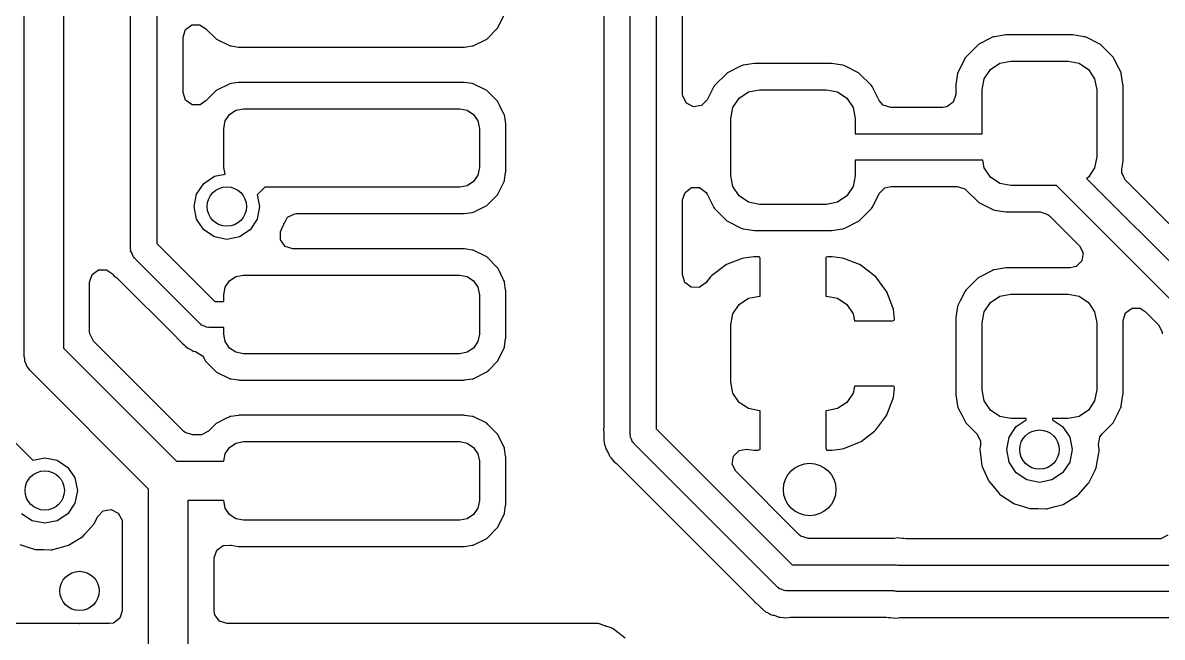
# Model space of a CAD drawing. Extents: x 0.04 to 2.01, y 0.04 to 5.04.
# Drawn here: x 1.0223 to 1.3645, y 2.8247 to 3.0093 of the extents above; entities that cross this region are included whole.
import ezdxf

# ---------------------------------------------------------------- set-up
doc = ezdxf.new("R2010")
doc.units = 0
doc.header["$MEASUREMENT"] = 0
doc.layers.add('BLACK', color=7, linetype='CONTINUOUS')

msp = doc.modelspace()

# ---------------------------------------------------------------- linework, layer by layer
at = {"layer": 'BLACK', "linetype": 'CONTINUOUS'}
for p, q in [((1.02272, 2.90906), (1.02272, 3.16406)), ((1.03453, 3.16161), (1.03453, 2.9115)), ((1.20469, 2.88565), (1.20469, 3.10742)), ((1.19679, 3.07443), (1.19679, 2.88776)), ((1.21256, 3.07012), (1.21256, 2.88728)), ((1.22045, 2.98785), (1.22045, 3.05815)), ((1.05469, 2.94138), (1.05469, 3.03894)), ((1.06256, 3.03731), (1.06256, 2.94301)), ((1.16493, 3.00762), (1.16695, 3.01175)), ((1.0712, 3.00728), (1.07315, 3.0087)), ((1.07315, 3.0087), (1.07555, 3.0087)), ((1.07555, 3.0087), (1.07714, 3.00754)), ((1.07714, 3.00754), (1.07721, 3.0076)), ((1.07721, 3.0076), (1.08046, 3.00436)), ((1.16169, 3.00437), (1.16493, 3.00762)), ((1.07045, 3.00499), (1.0712, 3.00728)), ((1.07045, 2.98832), (1.07045, 3.00499)), ((1.08046, 3.00436), (1.08459, 3.00234)), ((1.15756, 3.00235), (1.16169, 3.00437)), ((1.31357, 3.0049), (1.30946, 3.0028)), ((1.31384, 3.00504), (1.31357, 3.0049)), ((1.31357, 3.0049), (1.31357, 3.0049)), ((1.31414, 3.00509), (1.31384, 3.00504)), ((1.31756, 3.00563), (1.31414, 3.00509)), ((1.31414, 3.00509), (1.31414, 3.00509)), ((1.31771, 3.00565), (1.31756, 3.00563)), ((1.31756, 3.00563), (1.31756, 3.00563)), ((1.33753, 3.00565), (1.31771, 3.00565)), ((1.33768, 3.00563), (1.33753, 3.00565)), ((1.34109, 3.00509), (1.33768, 3.00563)), ((1.33768, 3.00563), (1.33768, 3.00563)), ((1.34139, 3.00504), (1.34109, 3.00509)), ((1.34109, 3.00509), (1.34109, 3.00509)), ((1.34167, 3.0049), (1.34139, 3.00504)), ((1.34578, 3.0028), (1.34167, 3.0049)), ((1.34167, 3.0049), (1.34167, 3.0049)), ((1.08459, 3.00234), (1.08489, 3.0023)), ((1.08489, 3.0023), (1.08489, 3.0023)), ((1.08489, 3.0023), (1.08714, 3.00197)), ((1.08714, 3.00197), (1.08714, 3.00197)), ((1.08714, 3.00197), (1.08727, 3.00195)), ((1.08727, 3.00195), (1.15485, 3.00195)), ((1.15485, 3.00195), (1.15499, 3.00197)), ((1.15499, 3.00197), (1.15726, 3.0023)), ((1.15499, 3.00197), (1.15499, 3.00197)), ((1.15726, 3.0023), (1.15756, 3.00235)), ((1.15726, 3.0023), (1.15726, 3.0023)), ((1.30918, 3.00266), (1.30549, 2.99897)), ((1.30946, 3.0028), (1.30918, 3.00266)), ((1.30946, 3.0028), (1.30946, 3.0028)), ((1.34605, 3.00266), (1.34578, 3.0028)), ((1.34578, 3.0028), (1.34578, 3.0028)), ((1.34975, 2.99897), (1.34605, 3.00266)), ((1.30535, 2.99869), (1.30378, 2.99562)), ((1.30549, 2.99897), (1.30535, 2.99869)), ((1.30535, 2.99869), (1.30535, 2.99869)), ((1.31571, 2.9971), (1.31901, 2.99776)), ((1.31901, 2.99776), (1.33623, 2.99776)), ((1.33623, 2.99776), (1.33953, 2.9971)), ((1.34989, 2.99869), (1.34975, 2.99897)), ((1.35146, 2.99562), (1.34989, 2.99869)), ((1.34989, 2.99869), (1.34989, 2.99869)), ((1.23371, 2.99408), (1.23001, 2.99038)), ((1.23398, 2.99422), (1.23371, 2.99408)), ((1.2381, 2.99632), (1.23398, 2.99422)), ((1.23398, 2.99422), (1.23398, 2.99422)), ((1.23837, 2.99645), (1.2381, 2.99632)), ((1.2381, 2.99632), (1.2381, 2.99632)), ((1.23867, 2.9965), (1.23837, 2.99645)), ((1.24208, 2.99704), (1.23867, 2.9965)), ((1.23867, 2.9965), (1.23867, 2.9965)), ((1.24223, 2.99707), (1.24208, 2.99704)), ((1.24208, 2.99704), (1.24208, 2.99704)), ((1.26501, 2.99707), (1.24223, 2.99707)), ((1.26516, 2.99704), (1.26501, 2.99707)), ((1.26857, 2.9965), (1.26516, 2.99704)), ((1.26516, 2.99704), (1.26516, 2.99704)), ((1.26887, 2.99645), (1.26857, 2.9965)), ((1.26857, 2.9965), (1.26857, 2.9965)), ((1.26915, 2.99632), (1.26887, 2.99645)), ((1.27326, 2.99422), (1.26915, 2.99632)), ((1.26915, 2.99632), (1.26915, 2.99632)), ((1.27353, 2.99408), (1.27326, 2.99422)), ((1.27326, 2.99422), (1.27326, 2.99422)), ((1.27723, 2.99038), (1.27353, 2.99408)), ((1.30306, 2.994), (1.30255, 2.99074)), ((1.30311, 2.99431), (1.30306, 2.99401)), ((1.30306, 2.99401), (1.30306, 2.994)), ((1.30378, 2.99562), (1.30311, 2.99431)), ((1.31105, 2.99244), (1.31292, 2.99523)), ((1.31292, 2.99523), (1.31571, 2.9971)), ((1.33953, 2.9971), (1.34232, 2.99523)), ((1.34232, 2.99523), (1.34419, 2.99244)), ((1.35212, 2.99431), (1.35146, 2.99562)), ((1.35217, 2.99401), (1.35212, 2.99431)), ((1.35217, 2.994), (1.35217, 2.99401)), ((1.35269, 2.99074), (1.35217, 2.994)), ((1.08456, 2.99096), (1.08044, 2.98893)), ((1.08486, 2.991), (1.08456, 2.99096)), ((1.08713, 2.99134), (1.08486, 2.991)), ((1.08486, 2.991), (1.08486, 2.991)), ((1.08727, 2.99136), (1.08713, 2.99134)), ((1.08713, 2.99134), (1.08713, 2.99134)), ((1.15485, 2.99136), (1.08727, 2.99136)), ((1.15499, 2.99134), (1.15485, 2.99136)), ((1.15724, 2.99101), (1.15499, 2.99134)), ((1.15499, 2.99134), (1.15499, 2.99134)), ((1.15754, 2.99097), (1.15724, 2.99101)), ((1.15724, 2.99101), (1.15724, 2.99101)), ((1.16167, 2.98895), (1.15754, 2.99097)), ((1.23001, 2.99038), (1.22987, 2.99011)), ((1.27737, 2.99011), (1.27723, 2.99038)), ((1.30255, 2.99074), (1.3025, 2.99044)), ((1.3025, 2.99044), (1.3025, 2.98768)), ((1.31039, 2.98914), (1.31105, 2.99244)), ((1.34419, 2.99244), (1.34484, 2.98914)), ((1.35274, 2.99044), (1.35269, 2.99074)), ((1.35274, 2.96767), (1.35274, 2.99044)), ((1.07122, 2.986), (1.07045, 2.98832)), ((1.08044, 2.98893), (1.07719, 2.98568)), ((1.16492, 2.9857), (1.16167, 2.98895)), ((1.2205, 2.98725), (1.22045, 2.98785)), ((1.22159, 2.9851), (1.2205, 2.98725)), ((1.22987, 2.99011), (1.22782, 2.98609)), ((1.22987, 2.99011), (1.22987, 2.99011)), ((1.23744, 2.98665), (1.24024, 2.98852)), ((1.24024, 2.98852), (1.24353, 2.98917)), ((1.24353, 2.98917), (1.26371, 2.98917)), ((1.26371, 2.98917), (1.26701, 2.98852)), ((1.26701, 2.98852), (1.2698, 2.98665)), ((1.27809, 2.98871), (1.27737, 2.99011)), ((1.27737, 2.99011), (1.27737, 2.99011)), ((1.27941, 2.98612), (1.27809, 2.98871)), ((1.3025, 2.98768), (1.30176, 2.98539)), ((1.31039, 2.97589), (1.31039, 2.98914)), ((1.34484, 2.98914), (1.34484, 2.96897)), ((1.07318, 2.9846), (1.07122, 2.986)), ((1.07559, 2.98462), (1.07318, 2.9846)), ((1.07712, 2.98576), (1.07559, 2.98462)), ((1.07719, 2.98568), (1.07712, 2.98576)), ((1.1655, 2.98452), (1.16492, 2.9857)), ((1.16681, 2.98186), (1.1655, 2.98452)), ((1.22374, 2.98401), (1.22159, 2.9851)), ((1.22612, 2.98438), (1.22374, 2.98401)), ((1.22782, 2.98609), (1.22612, 2.98438)), ((1.23492, 2.98056), (1.23558, 2.98386)), ((1.23558, 2.98386), (1.23744, 2.98665)), ((1.2698, 2.98665), (1.27167, 2.98386)), ((1.27167, 2.98386), (1.27232, 2.98056)), ((1.27951, 2.98591), (1.27941, 2.98612)), ((1.28069, 2.98452), (1.27951, 2.98591)), ((1.28298, 2.98378), (1.28069, 2.98452)), ((1.2986, 2.98378), (1.28298, 2.98378)), ((1.29981, 2.98397), (1.2986, 2.98378)), ((1.30176, 2.98539), (1.29981, 2.98397)), ((1.08313, 2.97982), (1.08441, 2.98173)), ((1.08441, 2.98173), (1.08632, 2.98302)), ((1.08632, 2.98302), (1.08858, 2.98346)), ((1.08858, 2.98346), (1.15354, 2.98346)), ((1.15354, 2.98346), (1.1558, 2.98302)), ((1.1558, 2.98302), (1.15772, 2.98173)), ((1.15772, 2.98173), (1.159, 2.97982)), ((1.16694, 2.98158), (1.16681, 2.98186)), ((1.16734, 2.97887), (1.16694, 2.98158)), ((1.23492, 2.96334), (1.23492, 2.98056)), ((1.27232, 2.98056), (1.27232, 2.97589)), ((1.08268, 2.97756), (1.08313, 2.97982)), ((1.08268, 2.96575), (1.08268, 2.97756)), ((1.159, 2.97982), (1.15945, 2.97756)), ((1.15945, 2.97756), (1.15945, 2.96575)), ((1.16734, 2.96444), (1.16734, 2.97887)), ((1.27232, 2.97589), (1.31039, 2.97589)), ((1.31058, 2.96801), (1.27232, 2.96801)), ((1.27232, 2.96801), (1.27232, 2.96334)), ((1.31105, 2.96567), (1.31058, 2.96801)), ((1.34484, 2.96897), (1.34419, 2.96567)), ((1.35236, 2.96532), (1.35274, 2.96767)), ((1.07666, 2.96101), (1.07986, 2.96315)), ((1.07986, 2.96315), (1.08307, 2.96379)), ((1.08307, 2.96379), (1.08268, 2.96575)), ((1.159, 2.96349), (1.15772, 2.96157)), ((1.15945, 2.96575), (1.159, 2.96349)), ((1.16699, 2.96205), (1.16732, 2.9643)), ((1.16732, 2.9643), (1.16734, 2.96444)), ((1.16732, 2.9643), (1.16732, 2.9643)), ((1.23558, 2.96004), (1.23492, 2.96334)), ((1.27232, 2.96334), (1.27167, 2.96004)), ((1.31292, 2.96288), (1.31105, 2.96567)), ((1.34419, 2.96567), (1.34232, 2.96288)), ((1.35236, 2.9641), (1.35236, 2.96532)), ((1.35346, 2.96195), (1.35236, 2.9641)), ((1.07453, 2.95782), (1.07666, 2.96101)), ((1.09498, 2.95984), (1.09276, 2.95762)), ((1.15354, 2.95984), (1.09498, 2.95984)), ((1.1558, 2.96029), (1.15354, 2.95984)), ((1.15772, 2.96157), (1.1558, 2.96029)), ((1.16493, 2.95762), (1.16695, 2.96175)), ((1.16695, 2.96175), (1.16699, 2.96205)), ((1.16699, 2.96205), (1.16699, 2.96205)), ((1.2212, 2.95833), (1.22315, 2.95975)), ((1.22315, 2.95975), (1.22555, 2.95975)), ((1.22555, 2.95975), (1.2275, 2.95833)), ((1.23744, 2.95725), (1.23558, 2.96004)), ((1.27167, 2.96004), (1.2698, 2.95725)), ((1.27951, 2.95799), (1.28121, 2.95969)), ((1.28121, 2.95969), (1.28298, 2.96012)), ((1.28298, 2.96012), (1.3029, 2.96012)), ((1.3029, 2.96012), (1.30519, 2.95937)), ((1.31571, 2.96101), (1.31292, 2.96288)), ((1.31901, 2.96035), (1.31571, 2.96101)), ((1.33276, 2.96035), (1.31901, 2.96035)), ((1.37266, 2.92045), (1.33276, 2.96035)), ((1.34232, 2.96288), (1.34175, 2.9625)), ((1.34175, 2.9625), (1.37738, 2.92687)), ((1.37862, 2.93679), (1.35346, 2.96195)), ((1.07378, 2.95406), (1.07453, 2.95782)), ((1.09276, 2.95762), (1.09346, 2.95406)), ((1.16222, 2.9549), (1.16471, 2.9574)), ((1.16471, 2.9574), (1.16493, 2.95762)), ((1.16471, 2.9574), (1.16471, 2.9574)), ((1.22045, 2.95604), (1.2212, 2.95833)), ((1.2275, 2.95833), (1.22782, 2.95781)), ((1.22782, 2.95781), (1.22987, 2.95379)), ((1.24024, 2.95538), (1.23744, 2.95725)), ((1.2698, 2.95725), (1.26701, 2.95538)), ((1.27737, 2.95379), (1.27906, 2.9571)), ((1.27906, 2.9571), (1.27951, 2.95799)), ((1.30519, 2.95937), (1.30565, 2.95898)), ((1.30565, 2.95898), (1.30918, 2.95545)), ((1.07453, 2.95029), (1.07378, 2.95406)), ((1.09346, 2.95406), (1.09272, 2.95029)), ((1.15784, 2.95248), (1.16049, 2.95379)), ((1.16049, 2.95379), (1.16169, 2.95437)), ((1.16169, 2.95437), (1.16222, 2.9549)), ((1.22045, 2.93351), (1.22045, 2.95604)), ((1.22987, 2.95379), (1.22987, 2.95379)), ((1.22987, 2.95379), (1.23001, 2.95351)), ((1.23001, 2.95351), (1.23371, 2.94982)), ((1.24353, 2.95472), (1.24024, 2.95538)), ((1.26371, 2.95472), (1.24353, 2.95472)), ((1.26701, 2.95538), (1.26371, 2.95472)), ((1.27353, 2.94982), (1.27723, 2.95351)), ((1.27723, 2.95351), (1.27737, 2.95379)), ((1.30918, 2.95545), (1.30946, 2.95531)), ((1.30946, 2.95531), (1.30946, 2.95531)), ((1.30946, 2.95531), (1.31244, 2.95379)), ((1.31244, 2.95379), (1.31384, 2.95307)), ((1.31384, 2.95307), (1.31414, 2.95302)), ((1.31414, 2.95302), (1.31414, 2.95302)), ((1.31414, 2.95302), (1.31756, 2.95248)), ((1.07666, 2.9471), (1.07453, 2.95029)), ((1.09272, 2.95029), (1.09058, 2.9471)), ((1.10092, 2.94911), (1.10182, 2.95083)), ((1.10182, 2.95083), (1.10398, 2.95191)), ((1.10398, 2.95191), (1.10455, 2.95195)), ((1.10455, 2.95195), (1.15485, 2.95195)), ((1.15485, 2.95195), (1.15499, 2.95197)), ((1.15499, 2.95197), (1.15726, 2.9523)), ((1.15499, 2.95197), (1.15499, 2.95197)), ((1.15726, 2.9523), (1.15756, 2.95235)), ((1.15726, 2.9523), (1.15726, 2.9523)), ((1.15756, 2.95235), (1.15784, 2.95248)), ((1.23371, 2.94982), (1.23398, 2.94968)), ((1.23398, 2.94968), (1.23398, 2.94968)), ((1.23398, 2.94968), (1.2381, 2.94758)), ((1.26915, 2.94758), (1.27326, 2.94968)), ((1.27326, 2.94968), (1.27353, 2.94982)), ((1.27326, 2.94968), (1.27326, 2.94968)), ((1.31756, 2.95248), (1.31756, 2.95248)), ((1.31756, 2.95248), (1.31771, 2.95246)), ((1.31771, 2.95246), (1.32787, 2.95246)), ((1.32787, 2.95246), (1.33017, 2.95172)), ((1.33017, 2.95172), (1.33063, 2.95132)), ((1.33063, 2.95132), (1.33965, 2.9423)), ((1.07986, 2.94496), (1.07666, 2.9471)), ((1.09058, 2.9471), (1.08739, 2.94496)), ((1.09969, 2.94646), (1.09989, 2.94696)), ((1.09969, 2.94405), (1.09969, 2.94646)), ((1.09989, 2.94696), (1.10057, 2.94836)), ((1.10057, 2.94836), (1.10069, 2.94861)), ((1.10057, 2.94836), (1.10057, 2.94836)), ((1.10069, 2.94861), (1.10074, 2.94888)), ((1.10074, 2.94888), (1.10082, 2.94915)), ((1.10082, 2.94915), (1.10092, 2.94911)), ((1.2381, 2.94758), (1.23837, 2.94744)), ((1.23837, 2.94744), (1.23867, 2.94739)), ((1.23867, 2.94739), (1.23867, 2.94739)), ((1.23867, 2.94739), (1.24208, 2.94685)), ((1.24208, 2.94685), (1.24208, 2.94685)), ((1.24208, 2.94685), (1.24223, 2.94683)), ((1.24223, 2.94683), (1.26501, 2.94683)), ((1.26501, 2.94683), (1.26516, 2.94685)), ((1.26516, 2.94685), (1.26857, 2.94739)), ((1.26516, 2.94685), (1.26516, 2.94685)), ((1.26857, 2.94739), (1.26887, 2.94744)), ((1.26857, 2.94739), (1.26857, 2.94739)), ((1.26887, 2.94744), (1.26915, 2.94758)), ((1.06256, 2.94301), (1.07998, 2.92559)), ((1.08362, 2.94421), (1.07986, 2.94496)), ((1.08739, 2.94496), (1.08362, 2.94421)), ((1.10111, 2.9421), (1.09969, 2.94405)), ((1.05478, 2.94108), (1.05469, 2.94138)), ((1.05473, 2.94076), (1.05478, 2.94108)), ((1.05515, 2.93994), (1.05473, 2.94076)), ((1.05544, 2.93906), (1.05515, 2.93994)), ((1.05569, 2.93888), (1.05544, 2.93906)), ((1.1034, 2.94136), (1.10111, 2.9421)), ((1.15485, 2.94136), (1.1034, 2.94136)), ((1.15499, 2.94134), (1.15485, 2.94136)), ((1.15724, 2.94101), (1.15499, 2.94134)), ((1.15499, 2.94134), (1.15499, 2.94134)), ((1.15754, 2.94097), (1.15724, 2.94101)), ((1.15724, 2.94101), (1.15724, 2.94101)), ((1.16167, 2.93895), (1.15754, 2.94097)), ((1.33965, 2.9423), (1.34074, 2.94016)), ((1.34074, 2.94016), (1.34036, 2.93778)), ((1.05584, 2.93859), (1.05569, 2.93888)), ((1.07556, 2.91887), (1.05584, 2.93859)), ((1.16492, 2.9357), (1.16167, 2.93895)), ((1.16506, 2.93541), (1.16492, 2.9357)), ((1.2332, 2.93635), (1.22917, 2.93329)), ((1.23366, 2.93661), (1.2332, 2.93635)), ((1.23838, 2.93848), (1.23366, 2.93661)), ((1.23886, 2.9386), (1.23838, 2.93848)), ((1.24183, 2.93896), (1.23886, 2.9386)), ((1.24206, 2.93898), (1.24183, 2.93896)), ((1.24345, 2.93898), (1.24206, 2.93898)), ((1.24362, 2.93886), (1.24345, 2.93898)), ((1.24378, 2.93836), (1.24362, 2.93886)), ((1.24378, 2.92717), (1.24378, 2.93836)), ((1.26358, 2.93881), (1.26346, 2.93865)), ((1.26346, 2.93865), (1.26346, 2.92717)), ((1.26408, 2.93898), (1.26358, 2.93881)), ((1.26518, 2.93898), (1.26408, 2.93898)), ((1.26541, 2.93896), (1.26518, 2.93898)), ((1.26838, 2.9386), (1.26541, 2.93896)), ((1.26886, 2.93848), (1.26838, 2.9386)), ((1.27358, 2.93661), (1.26886, 2.93848)), ((1.27404, 2.93635), (1.27358, 2.93661)), ((1.27808, 2.93329), (1.27404, 2.93635)), ((1.31756, 2.93563), (1.31414, 2.93509)), ((1.31771, 2.93565), (1.31756, 2.93563)), ((1.31756, 2.93563), (1.31756, 2.93563)), ((1.33689, 2.93565), (1.31771, 2.93565)), ((1.33866, 2.93607), (1.33689, 2.93565)), ((1.34036, 2.93778), (1.33866, 2.93607)), ((1.04242, 2.93136), (1.04317, 2.93365)), ((1.04317, 2.93365), (1.04511, 2.93507)), ((1.04511, 2.93507), (1.04752, 2.93507)), ((1.04752, 2.93507), (1.04923, 2.93383)), ((1.04923, 2.93383), (1.04928, 2.93387)), ((1.04928, 2.93387), (1.04947, 2.93366)), ((1.04947, 2.93366), (1.04947, 2.93365)), ((1.04947, 2.93365), (1.04948, 2.93364)), ((1.04948, 2.93364), (1.04952, 2.9336)), ((1.04952, 2.9336), (1.04971, 2.93329)), ((1.04971, 2.93329), (1.05062, 2.9326)), ((1.05062, 2.9326), (1.05102, 2.93225)), ((1.05102, 2.93225), (1.06849, 2.91478)), ((1.08441, 2.93173), (1.08632, 2.93302)), ((1.08632, 2.93302), (1.08858, 2.93346)), ((1.08858, 2.93346), (1.15354, 2.93346)), ((1.15354, 2.93346), (1.1558, 2.93302)), ((1.1558, 2.93302), (1.15772, 2.93173)), ((1.16672, 2.93203), (1.16506, 2.93541)), ((1.22115, 2.93128), (1.22045, 2.93351)), ((1.2288, 2.93292), (1.22745, 2.93115)), ((1.22917, 2.93329), (1.2288, 2.93292)), ((1.27845, 2.93292), (1.27808, 2.93329)), ((1.28151, 2.92888), (1.27845, 2.93292)), ((1.30918, 2.93266), (1.30549, 2.92897)), ((1.30946, 2.9328), (1.30918, 2.93266)), ((1.31357, 2.9349), (1.30946, 2.9328)), ((1.30946, 2.9328), (1.30946, 2.9328)), ((1.31384, 2.93504), (1.31357, 2.9349)), ((1.31357, 2.9349), (1.31357, 2.9349)), ((1.31414, 2.93509), (1.31384, 2.93504)), ((1.31414, 2.93509), (1.31414, 2.93509)), ((1.04242, 2.91639), (1.04242, 2.93136)), ((1.08268, 2.92756), (1.08313, 2.92982)), ((1.08313, 2.92982), (1.08441, 2.93173)), ((1.15772, 2.93173), (1.159, 2.92982)), ((1.159, 2.92982), (1.15945, 2.92756)), ((1.16694, 2.93158), (1.16672, 2.93203)), ((1.16699, 2.93128), (1.16694, 2.93158)), ((1.16731, 2.92907), (1.16699, 2.93128)), ((1.16699, 2.93128), (1.16699, 2.93128)), ((1.16734, 2.92887), (1.16731, 2.92907)), ((1.16734, 2.91444), (1.16734, 2.92887)), ((1.22307, 2.92983), (1.22115, 2.93128)), ((1.22548, 2.92978), (1.22307, 2.92983)), ((1.22745, 2.93115), (1.22548, 2.92978)), ((1.28177, 2.92843), (1.28151, 2.92888)), ((1.30549, 2.92897), (1.30535, 2.92869)), ((1.07998, 2.92559), (1.08268, 2.92559)), ((1.08268, 2.92559), (1.08268, 2.92756)), ((1.15945, 2.92756), (1.15945, 2.91575)), ((1.23744, 2.92464), (1.24024, 2.92651)), ((1.24024, 2.92651), (1.24353, 2.92717)), ((1.24353, 2.92717), (1.24378, 2.92717)), ((1.26346, 2.92717), (1.26371, 2.92717)), ((1.26371, 2.92717), (1.26701, 2.92651)), ((1.26701, 2.92651), (1.2698, 2.92464)), ((1.28364, 2.9237), (1.28177, 2.92843)), ((1.30383, 2.92572), (1.30311, 2.92431)), ((1.30535, 2.92869), (1.30383, 2.92572)), ((1.30535, 2.92869), (1.30535, 2.92869)), ((1.31292, 2.92523), (1.31571, 2.9271)), ((1.31571, 2.9271), (1.31901, 2.92776)), ((1.31901, 2.92776), (1.33623, 2.92776)), ((1.33623, 2.92776), (1.33953, 2.9271)), ((1.33953, 2.9271), (1.34232, 2.92523)), ((0.978808, 2.92444), (1.02535, 2.87789)), ((1.23558, 2.92185), (1.23744, 2.92464)), ((1.2698, 2.92464), (1.27167, 2.92185)), ((1.28376, 2.92322), (1.28364, 2.9237)), ((1.28412, 2.92026), (1.28376, 2.92322)), ((1.30306, 2.924), (1.30266, 2.92144)), ((1.30311, 2.92431), (1.30306, 2.924)), ((1.30306, 2.924), (1.30306, 2.924)), ((1.31039, 2.91914), (1.31105, 2.92244)), ((1.31105, 2.92244), (1.31292, 2.92523)), ((1.34232, 2.92523), (1.34419, 2.92244)), ((1.34419, 2.92244), (1.34484, 2.91914)), ((1.35274, 2.9198), (1.35348, 2.92209)), ((1.35348, 2.92209), (1.35543, 2.92351)), ((1.35543, 2.92351), (1.35784, 2.92351)), ((1.35784, 2.92351), (1.35939, 2.92256)), ((1.35939, 2.92256), (1.36337, 2.91858)), ((1.07585, 2.91873), (1.07556, 2.91887)), ((1.07603, 2.91847), (1.07585, 2.91873)), ((1.23492, 2.91855), (1.23558, 2.92185)), ((1.23492, 2.90133), (1.23492, 2.91855)), ((1.27167, 2.92185), (1.27208, 2.91978)), ((1.27208, 2.91978), (1.28352, 2.91978)), ((1.28352, 2.91978), (1.28402, 2.91995)), ((1.28402, 2.91995), (1.28413, 2.9201)), ((1.28413, 2.9201), (1.28412, 2.92026)), ((1.30266, 2.92144), (1.3025, 2.92044)), ((1.3025, 2.92044), (1.3025, 2.89767)), ((1.31039, 2.89897), (1.31039, 2.91914)), ((1.34484, 2.91914), (1.34484, 2.89897)), ((1.35274, 2.89767), (1.35274, 2.9198)), ((1.36337, 2.91858), (1.36446, 2.91644)), ((1.04247, 2.91578), (1.04242, 2.91639)), ((1.04356, 2.91363), (1.04247, 2.91578)), ((1.07691, 2.91818), (1.07603, 2.91847)), ((1.07773, 2.91776), (1.07691, 2.91818)), ((1.07804, 2.91781), (1.07773, 2.91776)), ((1.07835, 2.91772), (1.07804, 2.91781)), ((1.08268, 2.91772), (1.07835, 2.91772)), ((1.08268, 2.91575), (1.08268, 2.91772)), ((1.08313, 2.91349), (1.08268, 2.91575)), ((1.15945, 2.91575), (1.159, 2.91349)), ((1.36446, 2.91644), (1.36451, 2.91583)), ((1.0706, 2.88659), (1.04356, 2.91363)), ((1.06849, 2.91478), (1.0686, 2.91465)), ((1.0686, 2.91465), (1.06868, 2.91448)), ((1.06868, 2.91448), (1.06895, 2.91423)), ((1.06895, 2.91423), (1.07011, 2.91315)), ((1.07011, 2.91315), (1.07022, 2.91305)), ((1.07022, 2.91305), (1.07076, 2.91251)), ((1.07076, 2.91251), (1.0709, 2.91241)), ((1.0709, 2.91241), (1.07106, 2.91227)), ((1.07106, 2.91227), (1.07192, 2.91148)), ((1.08441, 2.91157), (1.08313, 2.91349)), ((1.159, 2.91349), (1.15772, 2.91157)), ((1.16493, 2.90762), (1.16695, 2.91175)), ((1.16695, 2.91175), (1.16699, 2.91205)), ((1.16699, 2.91205), (1.16732, 2.9143)), ((1.16699, 2.91205), (1.16699, 2.91205)), ((1.16732, 2.9143), (1.16734, 2.91444)), ((1.16732, 2.9143), (1.16732, 2.9143)), ((1.02292, 2.9083), (1.02272, 2.90906)), ((1.02292, 2.90753), (1.02292, 2.9083)), ((1.03453, 2.9115), (1.06847, 2.87756)), ((1.07192, 2.91148), (1.07225, 2.91135)), ((1.07225, 2.91135), (1.07225, 2.91135)), ((1.07225, 2.91135), (1.07234, 2.91131)), ((1.07234, 2.91131), (1.0731, 2.91091)), ((1.0731, 2.91091), (1.07317, 2.91085)), ((1.07317, 2.91085), (1.07317, 2.91085)), ((1.07317, 2.91085), (1.07347, 2.91065)), ((1.07347, 2.91065), (1.07382, 2.91057)), ((1.07382, 2.91057), (1.07382, 2.91057)), ((1.07382, 2.91057), (1.07422, 2.91047)), ((1.07422, 2.91047), (1.07628, 2.90922)), ((1.07628, 2.90922), (1.07682, 2.9084)), ((1.07682, 2.9084), (1.0769, 2.90823)), ((1.08632, 2.91029), (1.08441, 2.91157)), ((1.08858, 2.90984), (1.08632, 2.91029)), ((1.15354, 2.90984), (1.08858, 2.90984)), ((1.1558, 2.91029), (1.15354, 2.90984)), ((1.15772, 2.91157), (1.1558, 2.91029)), ((1.02331, 2.90685), (1.02292, 2.90753)), ((1.02351, 2.9061), (1.02331, 2.90685)), ((1.02406, 2.90555), (1.02351, 2.9061)), ((1.02445, 2.90488), (1.02406, 2.90555)), ((1.06012, 2.86921), (1.02445, 2.90488)), ((1.0769, 2.90823), (1.07721, 2.9076)), ((1.07721, 2.9076), (1.08046, 2.90436)), ((1.16169, 2.90437), (1.16247, 2.90515)), ((1.16247, 2.90515), (1.16471, 2.9074)), ((1.16471, 2.9074), (1.16493, 2.90762)), ((1.08046, 2.90436), (1.08459, 2.90234)), ((1.08459, 2.90234), (1.08489, 2.9023)), ((1.08489, 2.9023), (1.08489, 2.9023)), ((1.08489, 2.9023), (1.08714, 2.90197)), ((1.08714, 2.90197), (1.08714, 2.90197)), ((1.08714, 2.90197), (1.08727, 2.90195)), ((1.08727, 2.90195), (1.15485, 2.90195)), ((1.15485, 2.90195), (1.15499, 2.90197)), ((1.15499, 2.90197), (1.15726, 2.9023)), ((1.15499, 2.90197), (1.15499, 2.90197)), ((1.15726, 2.9023), (1.15756, 2.90235)), ((1.15726, 2.9023), (1.15726, 2.9023)), ((1.15756, 2.90235), (1.16169, 2.90437)), ((1.23558, 2.89803), (1.23492, 2.90133)), ((1.23744, 2.89524), (1.23558, 2.89803)), ((1.27167, 2.89803), (1.2698, 2.89524)), ((1.27208, 2.9001), (1.27167, 2.89803)), ((1.28381, 2.9001), (1.27208, 2.9001)), ((1.28376, 2.89666), (1.28411, 2.89955)), ((1.28397, 2.89998), (1.28381, 2.9001)), ((1.28411, 2.89955), (1.28397, 2.89998)), ((1.31105, 2.89567), (1.31039, 2.89897)), ((1.34484, 2.89897), (1.34419, 2.89567)), ((1.24024, 2.89337), (1.23744, 2.89524)), ((1.2698, 2.89524), (1.26701, 2.89337)), ((1.28177, 2.89146), (1.28364, 2.89618)), ((1.28364, 2.89618), (1.28376, 2.89666)), ((1.3025, 2.89767), (1.30252, 2.89752)), ((1.30252, 2.89752), (1.30252, 2.89752)), ((1.30252, 2.89752), (1.30305, 2.89421)), ((1.31292, 2.89288), (1.31105, 2.89567)), ((1.34419, 2.89567), (1.34232, 2.89288)), ((1.35219, 2.89421), (1.35271, 2.89752)), ((1.35271, 2.89752), (1.35274, 2.89767)), ((1.35271, 2.89752), (1.35271, 2.89752)), ((1.08713, 2.89134), (1.08486, 2.891)), ((1.08727, 2.89136), (1.08713, 2.89134)), ((1.08713, 2.89134), (1.08713, 2.89134)), ((1.15485, 2.89136), (1.08727, 2.89136)), ((1.15499, 2.89134), (1.15485, 2.89136)), ((1.15724, 2.89101), (1.15499, 2.89134)), ((1.15499, 2.89134), (1.15499, 2.89134)), ((1.24353, 2.89272), (1.24024, 2.89337)), ((1.24378, 2.89272), (1.24353, 2.89272)), ((1.24378, 2.88123), (1.24378, 2.89272)), ((1.26371, 2.89272), (1.26346, 2.89272)), ((1.26346, 2.89272), (1.26346, 2.88152)), ((1.26701, 2.89337), (1.26371, 2.89272)), ((1.28151, 2.891), (1.28177, 2.89146)), ((1.30305, 2.89421), (1.30311, 2.8938)), ((1.30311, 2.8938), (1.30325, 2.89353)), ((1.30325, 2.89353), (1.30325, 2.89353)), ((1.30325, 2.89353), (1.30451, 2.89105)), ((1.31571, 2.89101), (1.31292, 2.89288)), ((1.34232, 2.89288), (1.33953, 2.89101)), ((1.35072, 2.89105), (1.35198, 2.89353)), ((1.35198, 2.89353), (1.35212, 2.8938)), ((1.35198, 2.89353), (1.35198, 2.89353)), ((1.35212, 2.8938), (1.35219, 2.89421)), ((1.08044, 2.88893), (1.07817, 2.88667)), ((1.08373, 2.89055), (1.08044, 2.88893)), ((1.08429, 2.89083), (1.08373, 2.89055)), ((1.08456, 2.89096), (1.08429, 2.89083)), ((1.08429, 2.89083), (1.08429, 2.89083)), ((1.08486, 2.891), (1.08456, 2.89096)), ((1.08486, 2.891), (1.08486, 2.891)), ((1.15754, 2.89097), (1.15724, 2.89101)), ((1.15724, 2.89101), (1.15724, 2.89101)), ((1.16167, 2.88895), (1.15754, 2.89097)), ((1.1619, 2.88872), (1.16167, 2.88895)), ((1.1645, 2.88612), (1.1619, 2.88872)), ((1.19679, 2.88776), (1.19678, 2.88759)), ((1.27845, 2.88696), (1.28151, 2.891)), ((1.30451, 2.89105), (1.30549, 2.88914)), ((1.30549, 2.88914), (1.3088, 2.88583)), ((1.31901, 2.89035), (1.31571, 2.89101)), ((1.31852, 2.88481), (1.32066, 2.888)), ((1.32368, 2.89035), (1.31901, 2.89035)), ((1.32066, 2.888), (1.32368, 2.89002)), ((1.32368, 2.89002), (1.32368, 2.89035)), ((1.33623, 2.89035), (1.33156, 2.89035)), ((1.33156, 2.89035), (1.33156, 2.89002)), ((1.33156, 2.89002), (1.33458, 2.888)), ((1.33458, 2.888), (1.33671, 2.88481)), ((1.33953, 2.89101), (1.33623, 2.89035)), ((1.34643, 2.88582), (1.34975, 2.88914)), ((1.34975, 2.88914), (1.35072, 2.89105)), ((1.07106, 2.8862), (1.0706, 2.88659)), ((1.07335, 2.88545), (1.07106, 2.8862)), ((1.07535, 2.88545), (1.07335, 2.88545)), ((1.07596, 2.8855), (1.07535, 2.88545)), ((1.07811, 2.8866), (1.07596, 2.8855)), ((1.07817, 2.88667), (1.07811, 2.8866)), ((1.16492, 2.8857), (1.1645, 2.88612)), ((1.16694, 2.88158), (1.16492, 2.8857)), ((1.19678, 2.88759), (1.19672, 2.88741)), ((1.19672, 2.88741), (1.19678, 2.8857)), ((1.19678, 2.8857), (1.19679, 2.88546)), ((1.19679, 2.88546), (1.19679, 2.88531)), ((1.19679, 2.88531), (1.19679, 2.88455)), ((1.19679, 2.88455), (1.19682, 2.88437)), ((1.19682, 2.88437), (1.19684, 2.88417)), ((1.20478, 2.88535), (1.20469, 2.88565)), ((1.20473, 2.88503), (1.20478, 2.88535)), ((1.20515, 2.88421), (1.20473, 2.88503)), ((1.21256, 2.88728), (1.25338, 2.84646)), ((1.27404, 2.88353), (1.27808, 2.88659)), ((1.27808, 2.88659), (1.27845, 2.88696)), ((1.3088, 2.88583), (1.30989, 2.88369)), ((1.31778, 2.88104), (1.31852, 2.88481)), ((1.33671, 2.88481), (1.33746, 2.88104)), ((1.34533, 2.88251), (1.34574, 2.88489)), ((1.34574, 2.88489), (1.34643, 2.88582)), ((1.08313, 2.87982), (1.08441, 2.88173)), ((1.08441, 2.88173), (1.08632, 2.88302)), ((1.08632, 2.88302), (1.08858, 2.88346)), ((1.08858, 2.88346), (1.15354, 2.88346)), ((1.15354, 2.88346), (1.1558, 2.88302)), ((1.1558, 2.88302), (1.15772, 2.88173)), ((1.15772, 2.88173), (1.159, 2.87982)), ((1.16699, 2.88128), (1.16694, 2.88158)), ((1.16731, 2.87908), (1.16699, 2.88128)), ((1.16699, 2.88128), (1.16699, 2.88128)), ((1.19684, 2.88417), (1.19688, 2.883)), ((1.19688, 2.883), (1.19702, 2.88267)), ((1.19702, 2.88267), (1.19702, 2.88267)), ((1.19702, 2.88267), (1.19706, 2.88259)), ((1.19706, 2.88259), (1.19731, 2.88176)), ((1.19731, 2.88176), (1.19739, 2.88132)), ((1.19739, 2.88132), (1.19781, 2.88064)), ((1.20544, 2.88333), (1.20515, 2.88421)), ((1.20569, 2.88315), (1.20544, 2.88333)), ((1.20584, 2.88286), (1.20569, 2.88315)), ((1.24897, 2.83974), (1.20584, 2.88286)), ((1.23743, 2.88078), (1.23967, 2.88118)), ((1.23967, 2.88118), (1.24183, 2.88092)), ((1.24183, 2.88092), (1.24206, 2.88091)), ((1.24206, 2.88091), (1.24316, 2.88091)), ((1.24316, 2.88091), (1.24366, 2.88107)), ((1.24366, 2.88107), (1.24378, 2.88123)), ((1.26346, 2.88152), (1.26363, 2.88102)), ((1.26363, 2.88102), (1.26379, 2.88091)), ((1.26379, 2.88091), (1.26518, 2.88091)), ((1.26518, 2.88091), (1.26541, 2.88092)), ((1.26541, 2.88092), (1.26838, 2.88128)), ((1.26838, 2.88128), (1.26886, 2.8814)), ((1.26886, 2.8814), (1.27358, 2.88327)), ((1.27358, 2.88327), (1.27404, 2.88353)), ((1.30989, 2.88248), (1.3097, 2.88126)), ((1.3097, 2.88126), (1.30974, 2.88099)), ((1.30974, 2.88099), (1.30974, 2.88099)), ((1.30974, 2.88099), (1.30981, 2.88039)), ((1.30989, 2.88369), (1.30989, 2.88248)), ((1.31852, 2.87728), (1.31778, 2.88104)), ((1.33746, 2.88104), (1.33671, 2.87728)), ((1.34554, 2.88104), (1.34533, 2.88251)), ((1.34553, 2.88061), (1.34554, 2.88104)), ((1.02535, 2.87789), (1.02892, 2.8786)), ((1.02892, 2.8786), (1.03269, 2.87785)), ((1.03269, 2.87785), (1.03588, 2.87572)), ((1.06847, 2.87756), (1.08268, 2.87756)), ((1.08268, 2.87756), (1.08313, 2.87982)), ((1.159, 2.87982), (1.15945, 2.87756)), ((1.15945, 2.87756), (1.15945, 2.86575)), ((1.16734, 2.87887), (1.16731, 2.87908)), ((1.16734, 2.86444), (1.16734, 2.87887)), ((1.19781, 2.88064), (1.19794, 2.88042)), ((1.19794, 2.88042), (1.19821, 2.87992)), ((1.19821, 2.87992), (1.19846, 2.87933)), ((1.19846, 2.87933), (1.19862, 2.87895)), ((1.19862, 2.87895), (1.19878, 2.87876)), ((1.19878, 2.87876), (1.19895, 2.87859)), ((1.19895, 2.87859), (1.19951, 2.87788)), ((1.19951, 2.87788), (1.19971, 2.87756)), ((1.19971, 2.87756), (1.20062, 2.87687)), ((1.23535, 2.8767), (1.23573, 2.87908)), ((1.23573, 2.87908), (1.23743, 2.88078)), ((1.30981, 2.88039), (1.31036, 2.87622)), ((1.34469, 2.8756), (1.34544, 2.88003)), ((1.34544, 2.88003), (1.34551, 2.88046)), ((1.34551, 2.88046), (1.34553, 2.88061)), ((1.34551, 2.88046), (1.34551, 2.88046)), ((1.03588, 2.87572), (1.03801, 2.87252)), ((1.20062, 2.87687), (1.20102, 2.87652)), ((1.20102, 2.87652), (1.2419, 2.83564)), ((1.23645, 2.87456), (1.23535, 2.8767)), ((1.25551, 2.85549), (1.23645, 2.87456)), ((1.31036, 2.87622), (1.31047, 2.87597)), ((1.31047, 2.87597), (1.31047, 2.87597)), ((1.31047, 2.87597), (1.31174, 2.87309)), ((1.32066, 2.87408), (1.31852, 2.87728)), ((1.32385, 2.87195), (1.32066, 2.87408)), ((1.33458, 2.87408), (1.33138, 2.87195)), ((1.33671, 2.87728), (1.33458, 2.87408)), ((1.34247, 2.87102), (1.34434, 2.87488)), ((1.34434, 2.87488), (1.34457, 2.87535)), ((1.34457, 2.87535), (1.34469, 2.8756)), ((1.34457, 2.87535), (1.34457, 2.87535)), ((1.03801, 2.87252), (1.03876, 2.86876)), ((1.31174, 2.87309), (1.31241, 2.87157)), ((1.31241, 2.87157), (1.31371, 2.87002)), ((1.32762, 2.8712), (1.32385, 2.87195)), ((1.33138, 2.87195), (1.32762, 2.8712)), ((1.33938, 2.86761), (1.34229, 2.87082)), ((1.34229, 2.87082), (1.34247, 2.87102)), ((1.34229, 2.87082), (1.34229, 2.87082)), ((1.03876, 2.86876), (1.03801, 2.86499)), ((1.06012, 2.82087), (1.06012, 2.86921)), ((1.31371, 2.87002), (1.3155, 2.8679)), ((1.3155, 2.8679), (1.3155, 2.8679)), ((1.3155, 2.8679), (1.31567, 2.86769)), ((1.31567, 2.86769), (1.3199, 2.86487)), ((1.33473, 2.8646), (1.33906, 2.86726)), ((1.33906, 2.86726), (1.33938, 2.86761)), ((1.03801, 2.86499), (1.03588, 2.8618)), ((1.08268, 2.86575), (1.07193, 2.86575)), ((1.07193, 2.86575), (1.07193, 2.82087)), ((1.08313, 2.86349), (1.08268, 2.86575)), ((1.15945, 2.86575), (1.159, 2.86349)), ((1.16699, 2.86205), (1.16732, 2.8643)), ((1.16732, 2.8643), (1.16734, 2.86444)), ((1.16732, 2.8643), (1.16732, 2.8643)), ((1.3199, 2.86487), (1.32017, 2.86479)), ((1.32017, 2.86479), (1.32017, 2.86479)), ((1.32017, 2.86479), (1.32216, 2.86417)), ((1.32216, 2.86417), (1.32475, 2.86336)), ((1.3301, 2.86334), (1.33232, 2.86394)), ((1.33232, 2.86394), (1.33473, 2.8646)), ((1.02515, 2.85966), (1.02196, 2.8618)), ((1.03588, 2.8618), (1.03269, 2.85966)), ((1.04377, 2.85874), (1.04482, 2.86089)), ((1.04482, 2.86089), (1.04649, 2.86263)), ((1.04649, 2.86263), (1.04886, 2.86305)), ((1.04886, 2.86305), (1.05103, 2.862)), ((1.05103, 2.862), (1.05216, 2.85988)), ((1.08441, 2.86157), (1.08313, 2.86349)), ((1.08632, 2.86029), (1.08441, 2.86157)), ((1.15772, 2.86157), (1.1558, 2.86029)), ((1.159, 2.86349), (1.15772, 2.86157)), ((1.16493, 2.85762), (1.16695, 2.86175)), ((1.16695, 2.86175), (1.16699, 2.86205)), ((1.16699, 2.86205), (1.16699, 2.86205)), ((1.32475, 2.86336), (1.32723, 2.86331)), ((1.32723, 2.86331), (1.32956, 2.86327)), ((1.32956, 2.86327), (1.32956, 2.86327)), ((1.32956, 2.86327), (1.32983, 2.86326)), ((1.32983, 2.86326), (1.3301, 2.86334)), ((1.3301, 2.86334), (1.3301, 2.86334)), ((1.02892, 2.85892), (1.02515, 2.85966)), ((1.03269, 2.85966), (1.02892, 2.85892)), ((1.04095, 2.85561), (1.04359, 2.85853)), ((1.04359, 2.85853), (1.04377, 2.85874)), ((1.04359, 2.85853), (1.04359, 2.85853)), ((1.05216, 2.85988), (1.05222, 2.85919)), ((1.05222, 2.85919), (1.05222, 2.83266)), ((1.08858, 2.85984), (1.08632, 2.86029)), ((1.15354, 2.85984), (1.08858, 2.85984)), ((1.1558, 2.86029), (1.15354, 2.85984)), ((1.16169, 2.85437), (1.16493, 2.85762)), ((1.03604, 2.85231), (1.04037, 2.85497)), ((1.04037, 2.85497), (1.04095, 2.85561)), ((1.15756, 2.85235), (1.16169, 2.85437)), ((1.25597, 2.85509), (1.25551, 2.85549)), ((1.25827, 2.85435), (1.25597, 2.85509)), ((1.28346, 2.85435), (1.25827, 2.85435)), ((1.28398, 2.85439), (1.28346, 2.85435)), ((1.28512, 2.85454), (1.28398, 2.85439)), ((1.28547, 2.85446), (1.28512, 2.85454)), ((1.28548, 2.85446), (1.28547, 2.85446)), ((1.28547, 2.85446), (1.28547, 2.85446)), ((1.28638, 2.85435), (1.28548, 2.85446)), ((1.28662, 2.85435), (1.28638, 2.85435)), ((1.28687, 2.85433), (1.28662, 2.85435)), ((1.28691, 2.85431), (1.28687, 2.85433)), ((1.28756, 2.85423), (1.28691, 2.85431)), ((1.36345, 2.85423), (1.28756, 2.85423)), ((1.36406, 2.85428), (1.36345, 2.85423)), ((1.3662, 2.85537), (1.36406, 2.85428)), ((1.02147, 2.8525), (1.02324, 2.85195)), ((1.02324, 2.85195), (1.02605, 2.85107)), ((1.02605, 2.85107), (1.02859, 2.85102)), ((1.02859, 2.85102), (1.03086, 2.85098)), ((1.03086, 2.85098), (1.03086, 2.85098)), ((1.03086, 2.85098), (1.03113, 2.85098)), ((1.03113, 2.85098), (1.0314, 2.85105)), ((1.0314, 2.85105), (1.03326, 2.85155)), ((1.0314, 2.85105), (1.0314, 2.85105)), ((1.03326, 2.85155), (1.03604, 2.85231)), ((1.07982, 2.84858), (1.08057, 2.85087)), ((1.08057, 2.85087), (1.08252, 2.85228)), ((1.08252, 2.85228), (1.08458, 2.8523)), ((1.08458, 2.8523), (1.08459, 2.85234)), ((1.08459, 2.85234), (1.08486, 2.8523)), ((1.08486, 2.8523), (1.08486, 2.8523)), ((1.08486, 2.8523), (1.08489, 2.8523)), ((1.08489, 2.8523), (1.08489, 2.8523)), ((1.08489, 2.8523), (1.08714, 2.85197)), ((1.08714, 2.85197), (1.08714, 2.85197)), ((1.08714, 2.85197), (1.08727, 2.85195)), ((1.08727, 2.85195), (1.15485, 2.85195)), ((1.15485, 2.85195), (1.15499, 2.85197)), ((1.15499, 2.85197), (1.15726, 2.8523)), ((1.15499, 2.85197), (1.15499, 2.85197)), ((1.15726, 2.8523), (1.15756, 2.85235)), ((1.15726, 2.8523), (1.15726, 2.8523)), ((1.07982, 2.83266), (1.07982, 2.84858)), ((1.25338, 2.84646), (1.28453, 2.84646)), ((1.28453, 2.84646), (1.28484, 2.84636)), ((1.28484, 2.84636), (1.28515, 2.84641)), ((1.28515, 2.84641), (1.28529, 2.84634)), ((1.28529, 2.84634), (1.36833, 2.84634)), ((1.24925, 2.83959), (1.24897, 2.83974)), ((1.24944, 2.83933), (1.24925, 2.83959)), ((1.25031, 2.83905), (1.24944, 2.83933)), ((1.25113, 2.83863), (1.25031, 2.83905)), ((1.25145, 2.83868), (1.25113, 2.83863)), ((1.25175, 2.83858), (1.25145, 2.83868)), ((1.2839, 2.83858), (1.25175, 2.83858)), ((1.28404, 2.83851), (1.2839, 2.83858)), ((1.28435, 2.83856), (1.28404, 2.83851)), ((1.28465, 2.83846), (1.28435, 2.83856)), ((1.36996, 2.83846), (1.28465, 2.83846)), ((1.2419, 2.83564), (1.242, 2.83552)), ((1.242, 2.83552), (1.24209, 2.83534)), ((1.24209, 2.83534), (1.24235, 2.8351)), ((1.24235, 2.8351), (1.24352, 2.83402)), ((1.24352, 2.83402), (1.24362, 2.83392)), ((1.24362, 2.83392), (1.24416, 2.83338)), ((1.24416, 2.83338), (1.24431, 2.83328)), ((1.24431, 2.83328), (1.24446, 2.83314)), ((1.24446, 2.83314), (1.24532, 2.83235)), ((1.05148, 2.83037), (1.04953, 2.82895)), ((1.05222, 2.83266), (1.05148, 2.83037)), ((1.08001, 2.83145), (1.07982, 2.83266)), ((1.08143, 2.8295), (1.08001, 2.83145)), ((1.24532, 2.83235), (1.24565, 2.83221)), ((1.24565, 2.83221), (1.24565, 2.83221)), ((1.24565, 2.83221), (1.24574, 2.83218)), ((1.24574, 2.83218), (1.2465, 2.83177)), ((1.2465, 2.83177), (1.24658, 2.83172)), ((1.24658, 2.83172), (1.24658, 2.83172)), ((1.24658, 2.83172), (1.24687, 2.83152)), ((1.24687, 2.83152), (1.24753, 2.83136)), ((1.24753, 2.83136), (1.24789, 2.83127)), ((1.24789, 2.83127), (1.24844, 2.8311)), ((1.24844, 2.8311), (1.24916, 2.83082)), ((1.24916, 2.83082), (1.24916, 2.83082)), ((1.24916, 2.83082), (1.24941, 2.83071)), ((1.24941, 2.83071), (1.24966, 2.83069)), ((1.24966, 2.83069), (1.2499, 2.83069)), ((1.2499, 2.83069), (1.2508, 2.83058)), ((1.2508, 2.83058), (1.25081, 2.83058)), ((1.25081, 2.83058), (1.25081, 2.83058)), ((1.25081, 2.83058), (1.25116, 2.8305)), ((1.25116, 2.8305), (1.2523, 2.83065)), ((1.2523, 2.83065), (1.25283, 2.83069)), ((1.25283, 2.83069), (1.28163, 2.83069)), ((1.28163, 2.83069), (1.28228, 2.83061)), ((1.28228, 2.83061), (1.28232, 2.8306)), ((1.28232, 2.8306), (1.28256, 2.83057)), ((1.28256, 2.83057), (1.28281, 2.83057)), ((1.28281, 2.83057), (1.28371, 2.83047)), ((1.28371, 2.83047), (1.28406, 2.83038)), ((1.28406, 2.83038), (1.2852, 2.83054)), ((1.2852, 2.83054), (1.28573, 2.83057)), ((1.28573, 2.83057), (1.36785, 2.83057)), ((1.03927, 2.82876), (1.01764, 2.82876)), ((1.03937, 2.82874), (1.03927, 2.82876)), ((1.03947, 2.82876), (1.03937, 2.82874)), ((1.04833, 2.82876), (1.03947, 2.82876)), ((1.04953, 2.82895), (1.04833, 2.82876)), ((1.08372, 2.82876), (1.08143, 2.8295)), ((1.19254, 2.82876), (1.08372, 2.82876)), ((1.19269, 2.82876), (1.19254, 2.82876)), ((1.19435, 2.82883), (1.19269, 2.82876)), ((1.19467, 2.82884), (1.19435, 2.82883)), ((1.19491, 2.82877), (1.19467, 2.82884)), ((1.19496, 2.82876), (1.19491, 2.82877)), ((1.19503, 2.82876), (1.19496, 2.82876)), ((1.19512, 2.82876), (1.19503, 2.82876)), ((1.19532, 2.82874), (1.19512, 2.82876)), ((1.19555, 2.82866), (1.19532, 2.82874)), ((1.19709, 2.82812), (1.19555, 2.82866)), ((1.19555, 2.82866), (1.19555, 2.82866)), ((1.19727, 2.82806), (1.19709, 2.82812)), ((1.19733, 2.82804), (1.19727, 2.82806)), ((1.19907, 2.82752), (1.19733, 2.82804)), ((1.19932, 2.82735), (1.19907, 2.82752)), ((1.19937, 2.82732), (1.19932, 2.82735)), ((1.19965, 2.82722), (1.19937, 2.82732)), ((1.20101, 2.82615), (1.19965, 2.82722)), ((1.20113, 2.82606), (1.20101, 2.82615)), ((1.20128, 2.82595), (1.20113, 2.82606)), ((1.20186, 2.82553), (1.20128, 2.82595)), ((1.20197, 2.82542), (1.20186, 2.82553)), ((1.2021, 2.82531), (1.20197, 2.82542)), ((1.20227, 2.82516), (1.2021, 2.82531)), ((1.2021, 2.82531), (1.2021, 2.82531)), ((1.20326, 2.82438), (1.20227, 2.82516))]:
    msp.add_line(p, q, dxfattribs=at)
at = {"layer": 'BLACK'}
for centre, radius in [((1.08362, 2.95406), 0.005906), ((1.32762, 2.88104), 0.005906), ((1.02892, 2.86876), 0.005906), ((1.25862, 2.86906), 0.007874), ((1.03937, 2.83858), 0.005906)]:
    msp.add_circle(centre, radius, dxfattribs=at)

doc.saveas('drawing.dxf')
